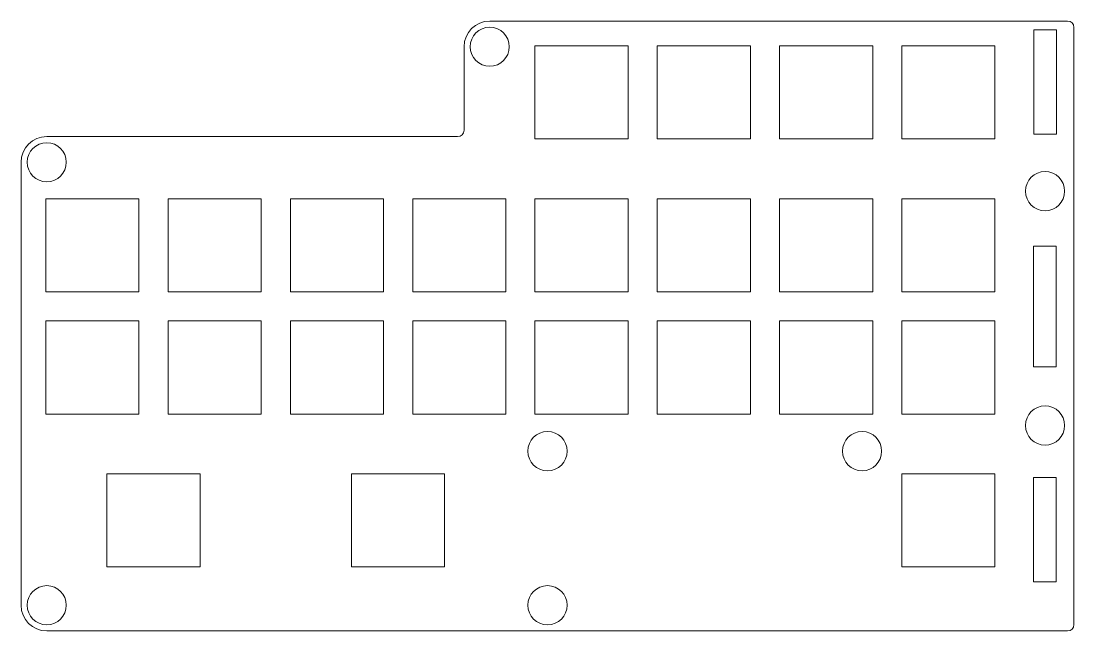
# Model space of a CAD drawing. Header units: millimetres. Extents: x 27 to 191, y 88 to 183.
import ezdxf

# ---------------------------------------------------------------- set-up
doc = ezdxf.new("R2010")
doc.units = ezdxf.units.MM
doc.header["$MEASUREMENT"] = 0
doc.layers.add('Layer 1', color=7, linetype='Continuous', lineweight=0)

# ---------------------------------------------------------------- blocks, each defined once
blk = doc.blocks.new('Block_1')
at = {"layer": 'Layer 1', "color": 6, "lineweight": 5, "true_color": 0xff26e2}
for centre in [(100, 179.01), (31, 161.01), (186.5, 156.51), (186.5, 120.01), (109, 116.01), (158, 116.01), (31, 92.01), (109, 92.01)]:
    blk.add_circle(centre, 3.05, dxfattribs=at)
for points in [[(184.73, 181.63), (184.73, 181.63), (188.27, 181.63), (188.27, 181.63)], [(184.73, 165.38), (184.73, 165.38), (184.73, 181.63), (184.73, 181.63)], [(188.27, 181.63), (188.27, 181.63), (188.27, 165.38), (188.27, 165.38)], [(107.05, 179.16), (107.05, 179.16), (107.05, 164.66), (107.05, 164.66)], [(121.55, 179.16), (121.55, 179.16), (107.05, 179.16), (107.05, 179.16)], [(121.55, 164.66), (121.55, 164.66), (121.55, 179.16), (121.55, 179.16)], [(126.1, 179.16), (126.1, 179.16), (126.1, 164.66), (126.1, 164.66)], [(140.6, 179.16), (140.6, 179.16), (126.1, 179.16), (126.1, 179.16)], [(140.6, 164.66), (140.6, 164.66), (140.6, 179.16), (140.6, 179.16)], [(145.15, 179.16), (145.15, 179.16), (145.15, 164.66), (145.15, 164.66)], [(159.65, 179.16), (159.65, 179.16), (145.15, 179.16), (145.15, 179.16)], [(159.65, 164.66), (159.65, 164.66), (159.65, 179.16), (159.65, 179.16)], [(164.2, 179.16), (164.2, 179.16), (164.2, 164.66), (164.2, 164.66)], [(178.7, 179.16), (178.7, 179.16), (164.2, 179.16), (164.2, 179.16)], [(178.7, 164.66), (178.7, 164.66), (178.7, 179.16), (178.7, 179.16)], [(107.05, 164.66), (107.05, 164.66), (121.55, 164.66), (121.55, 164.66)], [(126.1, 164.66), (126.1, 164.66), (140.6, 164.66), (140.6, 164.66)], [(145.15, 164.66), (145.15, 164.66), (159.65, 164.66), (159.65, 164.66)], [(164.2, 164.66), (164.2, 164.66), (178.7, 164.66), (178.7, 164.66)], [(188.27, 165.38), (188.27, 165.38), (184.73, 165.38), (184.73, 165.38)], [(30.85, 155.34), (30.85, 155.34), (30.85, 140.84), (30.85, 140.84)], [(45.35, 155.34), (45.35, 155.34), (30.85, 155.34), (30.85, 155.34)], [(45.35, 140.84), (45.35, 140.84), (45.35, 155.34), (45.35, 155.34)], [(49.9, 155.34), (49.9, 155.34), (49.9, 140.84), (49.9, 140.84)], [(64.4, 155.34), (64.4, 155.34), (49.9, 155.34), (49.9, 155.34)], [(64.4, 140.84), (64.4, 140.84), (64.4, 155.34), (64.4, 155.34)], [(68.95, 155.34), (68.95, 155.34), (68.95, 140.84), (68.95, 140.84)], [(83.45, 155.34), (83.45, 155.34), (68.95, 155.34), (68.95, 155.34)], [(83.45, 140.84), (83.45, 140.84), (83.45, 155.34), (83.45, 155.34)], [(88, 155.34), (88, 155.34), (88, 140.84), (88, 140.84)], [(102.5, 155.34), (102.5, 155.34), (88, 155.34), (88, 155.34)], [(102.5, 140.84), (102.5, 140.84), (102.5, 155.34), (102.5, 155.34)], [(107.05, 155.34), (107.05, 155.34), (107.05, 140.84), (107.05, 140.84)], [(121.55, 155.34), (121.55, 155.34), (107.05, 155.34), (107.05, 155.34)], [(121.55, 140.84), (121.55, 140.84), (121.55, 155.34), (121.55, 155.34)], [(126.1, 155.34), (126.1, 155.34), (126.1, 140.84), (126.1, 140.84)], [(140.6, 155.34), (140.6, 155.34), (126.1, 155.34), (126.1, 155.34)], [(140.6, 140.84), (140.6, 140.84), (140.6, 155.34), (140.6, 155.34)], [(145.15, 155.34), (145.15, 155.34), (145.15, 140.84), (145.15, 140.84)], [(159.65, 155.34), (159.65, 155.34), (145.15, 155.34), (145.15, 155.34)], [(159.65, 140.84), (159.65, 140.84), (159.65, 155.34), (159.65, 155.34)], [(164.2, 155.34), (164.2, 155.34), (164.2, 140.84), (164.2, 140.84)], [(178.7, 155.34), (178.7, 155.34), (164.2, 155.34), (164.2, 155.34)], [(178.7, 140.84), (178.7, 140.84), (178.7, 155.34), (178.7, 155.34)], [(184.7, 147.93), (184.7, 147.93), (188.25, 147.93), (188.25, 147.93)], [(184.7, 129.13), (184.7, 129.13), (184.7, 147.93), (184.7, 147.93)], [(188.25, 147.93), (188.25, 147.93), (188.25, 129.13), (188.25, 129.13)], [(30.85, 140.84), (30.85, 140.84), (45.35, 140.84), (45.35, 140.84)], [(49.9, 140.84), (49.9, 140.84), (64.4, 140.84), (64.4, 140.84)], [(68.95, 140.84), (68.95, 140.84), (83.45, 140.84), (83.45, 140.84)], [(88, 140.84), (88, 140.84), (102.5, 140.84), (102.5, 140.84)], [(107.05, 140.84), (107.05, 140.84), (121.55, 140.84), (121.55, 140.84)], [(126.1, 140.84), (126.1, 140.84), (140.6, 140.84), (140.6, 140.84)], [(145.15, 140.84), (145.15, 140.84), (159.65, 140.84), (159.65, 140.84)], [(164.2, 140.84), (164.2, 140.84), (178.7, 140.84), (178.7, 140.84)], [(30.85, 136.29), (30.85, 136.29), (30.85, 121.79), (30.85, 121.79)], [(45.35, 136.29), (45.35, 136.29), (30.85, 136.29), (30.85, 136.29)], [(45.35, 121.79), (45.35, 121.79), (45.35, 136.29), (45.35, 136.29)], [(49.9, 136.29), (49.9, 136.29), (49.9, 121.79), (49.9, 121.79)], [(64.4, 136.29), (64.4, 136.29), (49.9, 136.29), (49.9, 136.29)], [(64.4, 121.79), (64.4, 121.79), (64.4, 136.29), (64.4, 136.29)], [(68.95, 136.29), (68.95, 136.29), (68.95, 121.79), (68.95, 121.79)], [(83.45, 136.29), (83.45, 136.29), (68.95, 136.29), (68.95, 136.29)], [(83.45, 121.79), (83.45, 121.79), (83.45, 136.29), (83.45, 136.29)], [(88, 136.29), (88, 136.29), (88, 121.79), (88, 121.79)], [(102.5, 136.29), (102.5, 136.29), (88, 136.29), (88, 136.29)], [(102.5, 121.79), (102.5, 121.79), (102.5, 136.29), (102.5, 136.29)], [(107.05, 136.29), (107.05, 136.29), (107.05, 121.79), (107.05, 121.79)], [(121.55, 136.29), (121.55, 136.29), (107.05, 136.29), (107.05, 136.29)], [(121.55, 121.79), (121.55, 121.79), (121.55, 136.29), (121.55, 136.29)], [(126.1, 136.29), (126.1, 136.29), (126.1, 121.79), (126.1, 121.79)], [(140.6, 136.29), (140.6, 136.29), (126.1, 136.29), (126.1, 136.29)], [(140.6, 121.79), (140.6, 121.79), (140.6, 136.29), (140.6, 136.29)], [(145.15, 136.29), (145.15, 136.29), (145.15, 121.79), (145.15, 121.79)], [(159.65, 136.29), (159.65, 136.29), (145.15, 136.29), (145.15, 136.29)], [(159.65, 121.79), (159.65, 121.79), (159.65, 136.29), (159.65, 136.29)], [(164.2, 136.29), (164.2, 136.29), (164.2, 121.79), (164.2, 121.79)], [(178.7, 136.29), (178.7, 136.29), (164.2, 136.29), (164.2, 136.29)], [(178.7, 121.79), (178.7, 121.79), (178.7, 136.29), (178.7, 136.29)], [(188.25, 129.13), (188.25, 129.13), (184.7, 129.13), (184.7, 129.13)], [(30.85, 121.79), (30.85, 121.79), (45.35, 121.79), (45.35, 121.79)], [(49.9, 121.79), (49.9, 121.79), (64.4, 121.79), (64.4, 121.79)], [(68.95, 121.79), (68.95, 121.79), (83.45, 121.79), (83.45, 121.79)], [(88, 121.79), (88, 121.79), (102.5, 121.79), (102.5, 121.79)], [(107.05, 121.79), (107.05, 121.79), (121.55, 121.79), (121.55, 121.79)], [(126.1, 121.79), (126.1, 121.79), (140.6, 121.79), (140.6, 121.79)], [(145.15, 121.79), (145.15, 121.79), (159.65, 121.79), (159.65, 121.79)], [(164.2, 121.79), (164.2, 121.79), (178.7, 121.79), (178.7, 121.79)], [(40.38, 112.48), (40.38, 112.48), (40.38, 97.98), (40.38, 97.98)], [(54.88, 112.48), (54.88, 112.48), (40.38, 112.48), (40.38, 112.48)], [(54.88, 97.98), (54.88, 97.98), (54.88, 112.48), (54.88, 112.48)], [(78.48, 112.48), (78.48, 112.48), (78.48, 97.98), (78.48, 97.98)], [(92.98, 112.48), (92.98, 112.48), (78.48, 112.48), (78.48, 112.48)], [(92.98, 97.98), (92.98, 97.98), (92.98, 112.48), (92.98, 112.48)], [(164.2, 112.48), (164.2, 112.48), (164.2, 97.98), (164.2, 97.98)], [(178.7, 112.48), (178.7, 112.48), (164.2, 112.48), (164.2, 112.48)], [(178.7, 97.98), (178.7, 97.98), (178.7, 112.48), (178.7, 112.48)], [(184.7, 111.89), (184.7, 111.89), (188.25, 111.89), (188.25, 111.89)], [(184.7, 95.64), (184.7, 95.64), (184.7, 111.89), (184.7, 111.89)], [(188.25, 111.89), (188.25, 111.89), (188.25, 95.64), (188.25, 95.64)], [(40.38, 97.98), (40.38, 97.98), (54.88, 97.98), (54.88, 97.98)], [(78.48, 97.98), (78.48, 97.98), (92.98, 97.98), (92.98, 97.98)], [(164.2, 97.98), (164.2, 97.98), (178.7, 97.98), (178.7, 97.98)], [(188.25, 95.64), (188.25, 95.64), (184.7, 95.64), (184.7, 95.64)]]:
    blk.add_open_spline(points, degree=3, dxfattribs=at)
blk = doc.blocks.new('Block_2')
at = {"layer": 'Layer 1', "color": 254, "lineweight": 5, "true_color": 0xd0d2cd}
for points in [[(100, 183.01), (97.79, 183.01), (96, 181.22), (96, 179.01)], [(100, 183.01), (100, 183.01), (190, 183.01), (190, 183.01)], [(191, 182.01), (191, 182.56), (190.55, 183.01), (190, 183.01)], [(191, 182.01), (191, 182.01), (191, 89.01), (191, 89.01)], [(96, 166.01), (96, 166.01), (96, 179.01), (96, 179.01)], [(95, 165.01), (95.55, 165.01), (96, 165.45), (96, 166.01)], [(31, 165.01), (28.79, 165.01), (27, 163.22), (27, 161.01)], [(31, 165.01), (31, 165.01), (95, 165.01), (95, 165.01)], [(27, 161.01), (27, 161.01), (27, 92.01), (27, 92.01)], [(27, 92.01), (27, 89.8), (28.79, 88.01), (31, 88.01)], [(190, 88.01), (190.55, 88.01), (191, 88.45), (191, 89.01)], [(190, 88.01), (190, 88.01), (31, 88.01), (31, 88.01)]]:
    blk.add_open_spline(points, degree=3, dxfattribs=at)

msp = doc.modelspace()

# ---------------------------------------------------------------- block references
at = {"layer": 'Layer 1'}
for name in ['Block_2', 'Block_1']:
    msp.add_blockref(name, (0, 0), dxfattribs=at)

doc.saveas('drawing.dxf')
